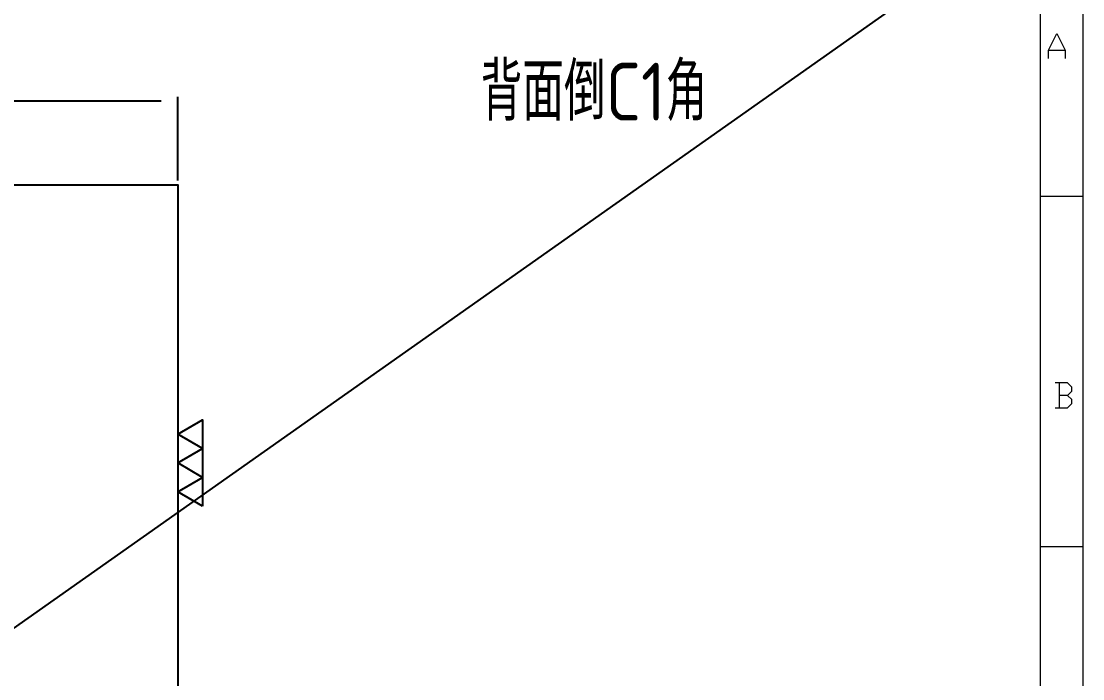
# Model space of a CAD drawing. Header units: millimetres. Extents: x 88508 to 142116, y -5268 to 20283.
# Drawn here: x 98760.8 to 98888.7, y -2932.4 to -2853.2 of the extents above; entities that cross this region are included whole.
import ezdxf
from ezdxf.enums import TextEntityAlignment as Align

# ---------------------------------------------------------------- set-up
doc = ezdxf.new("R2010")
doc.units = ezdxf.units.MM
for name, color, linetype in [('DIE_P', 2, 'Continuous'), ('DIM', 4, 'Continuous'), ('TEXT', 4, 'Continuous')]:
    doc.layers.add(name, color=color, linetype=linetype)
doc.styles.add('gbenor', font='gbenor.shx', dxfattribs={"bigfont": 'gbcbig.shx'})
doc.styles.add('GBENOR_', font='gbenor.shx', dxfattribs={"bigfont": 'gbcbig'})
doc.styles.get("Standard").update_dxf_attribs({"font": 'txt.shx', "width": 0.85, "bigfont": 'ctxt.shx'})
doc.styles.add('TXT', font='txt.shx', dxfattribs={"width": 0.8, "bigfont": 'ctxt.shx'})
doc.dimstyles.new('T-2-WX', dxfattribs={"dimtxt": 2, "dimasz": 2, "dimexe": 0.5, "dimexo": 0.5, "dimgap": 0.5, "dimtad": 1, "dimtxsty": 'Standard', "dimblk": 'OPEN30', "dimcen": 0, "dimazin": 3, "dimtfac": 1, "dimtmove": 0, "dimatfit": 3, "dimldrblk": 'OPEN30', "dimlwd": -1, "dimlwe": -1})

# ---------------------------------------------------------------- blocks, each defined once
blk = doc.blocks.new('U40')
at = {"color": 254, "lineweight": 18}
for p, q in [((2530.21, 1783.49), (2530.21, 0)), ((2493.18, 1746.46), (2493.18, 37.03)), ((2493.18, 1502.7), (2530.21, 1502.7)), ((2493.18, 1197.22), (2530.21, 1197.22))]:
    blk.add_line(p, q, dxfattribs=at)
at = {"color": 92, "lineweight": 18}
for points in [[(2500.44, 1622.77), (2500.44, 1629.97), (2507.63, 1644.37), (2514.83, 1629.97), (2514.83, 1622.77)], [(2500.44, 1629.97), (2514.83, 1629.97)], [(2516.93, 1329.01), (2520.53, 1332.61), (2520.53, 1336.21), (2516.93, 1339.81), (2506.14, 1339.81)], [(2509.74, 1339.81), (2509.74, 1318.21)], [(2506.14, 1318.21), (2516.93, 1318.21), (2520.53, 1321.81), (2520.53, 1325.41), (2516.93, 1329.01), (2509.74, 1329.01)]]:
    blk.add_lwpolyline(points, dxfattribs=at)
at = {"lineweight": 18, "style": 'GBENOR_'}
blk.add_attdef('文档路径', (2125.95, 386.89), '', height=17.76, dxfattribs=at)
at = {"lineweight": 20, "style": 'TXT'}
for tag, height, p in [('18-**-**', 16.35, (1866.64, 256.17)), ('客户名称', 16.13, (1741.09, 133.98, 0)), ('料厚:', 16.13, (1741.26, 93.16, 0))]:
    blk.add_attdef(tag, text='', height=height, dxfattribs=at).set_placement(p, align=Align.MIDDLE)
for tag, p, height in [('88888', (1850.91, 207.46), 14.86), ('材质:', (1691.18, 167.99, 0), 16.13), ('核准', (1869.36, 127.52, 0), 16.13), ('设计', (1868.77, 88.3, 0), 16.13), ('绘图', (1868.24, 49.08, 0), 16.13)]:
    blk.add_attdef(tag, p, '', height=height, dxfattribs=at)
for tag, p, height, width in [('3', (2234.72, 206.9), 15.83, 0.7), ('4', (2234.72, 167.41), 15.83, 0.7), ('核准日期', (2041.07, 124.18, 0), 16.13, 0.68), ('设计日期', (2041.07, 84.45, 0), 16.13, 0.68), ('1', (2251.89, 85.86), 14.61, 0.7), ('绘图日期', (2040.91, 46.43, 0), 16.13, 0.68), ('2', (2234.96, 49.23), 14.61, 0.7)]:
    blk.add_attdef(tag, p, '', height=height, dxfattribs=dict(at, width=width))
blk = doc.blocks.new('*D7846')
at = {"layer": 'Defpoints', "color": 0}
for p in [(98779.65, -2862.79), (98719.85, -2872.88), (98779.65, -2872.88)]:
    blk.add_point(p, dxfattribs=at)
at = {"layer": 'DIM', "color": 0}
for p, q in [((98719.85, -2872.38), (98719.85, -2862.29)), ((98779.65, -2872.38), (98779.65, -2862.29)), ((98721.85, -2862.79), (98777.65, -2862.79))]:
    blk.add_line(p, q, dxfattribs=at)
at = {"layer": 'DIM', "color": 0, "insert": (98749.75, -2861.1), "char_height": 2, "attachment_point": 5}
blk.add_mtext('59,8', dxfattribs=at)
blk = doc.blocks.new('_Open30')

msp = doc.modelspace()

# ---------------------------------------------------------------- linework, layer by layer
at = {"layer": 'DIE_P', "color": 1}
msp.add_line((98888.661, -2835.491), (98539.267, -3081.771), dxfattribs=at)
at = {"layer": 'TEXT', "color": 2}
msp.add_lwpolyline([(98745.647, -2929.388), (98719.847, -2929.388), (98719.847, -2872.885), (98779.647, -2872.885), (98779.647, -2939.885), (98745.647, -2939.885)], close=True, dxfattribs=at)
at = {"layer": 'TEXT'}
msp.add_lwpolyline([(98782.647, -2911.581), (98779.647, -2909.849), (98782.647, -2908.117), (98779.647, -2906.385), (98782.647, -2904.653), (98779.647, -2902.921), (98782.647, -2901.189), (98782.647, -2911.581)], close=True, dxfattribs=at)

# ---------------------------------------------------------------- block references
at = {"ltscale": 3, "xscale": 0.1380887844040191, "yscale": 0.1380887844040191, "zscale": 0.1380887844040191}
msp.add_blockref('U40', (98539.267, -3081.771), dxfattribs=at)

# ---------------------------------------------------------------- texts
at = {"layer": 'TEXT', "color": 4, "lineweight": 18, "style": 'gbenor'}
msp.add_text('背面倒C1角', height=6.9635, dxfattribs=at).set_placement((98816.149, -2865.17))

# ---------------------------------------------------------------- dimensions: what is measured, and where the dimension line sits
at = {"layer": 'DIM'}
dim = msp.add_linear_dim(base=(98779.647, -2862.786), p1=(98719.847, -2872.885), p2=(98779.647, -2872.885), dimstyle='T-2-WX', dxfattribs=at)
dim.commit()
dim.dimension.update_dxf_attribs({"geometry": '*D7846', "text_midpoint": (98749.747, -2861.096)})

doc.saveas('drawing.dxf')
